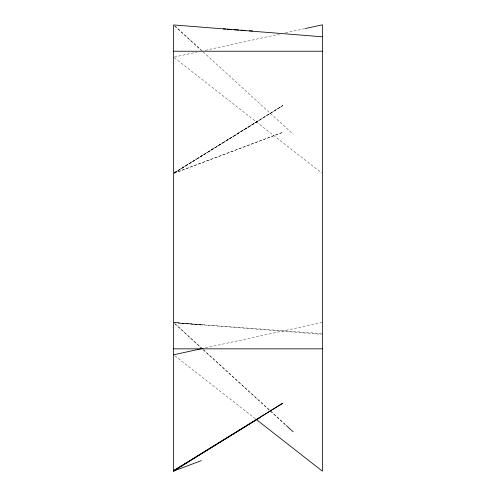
<?xml version="1.0" encoding="UTF-8"?>
<svg xmlns="http://www.w3.org/2000/svg" width="496" height="496" viewBox="0 0 496 496"><rect width="100%" height="100%" fill="white"/><g stroke="black" fill="none" stroke-linecap="round" stroke-linejoin="round"><path stroke-width="0.37" stroke-dasharray="2.48 1.86" d="M174.245 173.073L282.832 105.58L174.257 172.732M174.257 173.017L282.832 105.58M174.257 172.732L259.352 120.447M174.313 173.209L282.832 132.314L174.325 173.061M174.356 57.034L197.017 52.105M205.325 50.294L279.347 34.181M285.386 32.866L304.271 28.756M205.325 347.894L322.4 322.406M321.631 333.61L174.369 322.66L202.771 325.054L174.369 322.586L321.631 334.329M174.208 57.679L321.792 173.116M174.821 355.756L255.316 418.723M174.741 25.959L202.653 51.466M203.224 51.987L293.229 134.23M202.653 349.066L174.17 323.039L201.091 347.808M203.224 349.587L285.82 425.06M203.348 349.872L285.783 425.041M174.722 25.953L201.091 50.208"/><path stroke-width="0.74" d="M175.534 469.861L173.6 471.082L173.6 24.924L322.4 36.791M259.352 418.047L173.6 470.735L282.832 403.18L173.6 471.082L201.314 460.635M305.028 28.588L322.4 24.806L322.4 471.194L257.145 420.149M173.6 354.801L203.056 348.384M173.6 51.237L322.4 51.237M173.6 348.837L322.4 348.837M223.299 28.873L225.606 29.041M227.143 29.152L231.75 29.487M234.056 29.655L238.663 29.989M240.969 30.157L245.576 30.492M249.42 30.771L252.495 30.994M286.39 425.58L293.229 431.83M175.534 469.811L173.6 471.026L175.572 469.799"/></g></svg>
